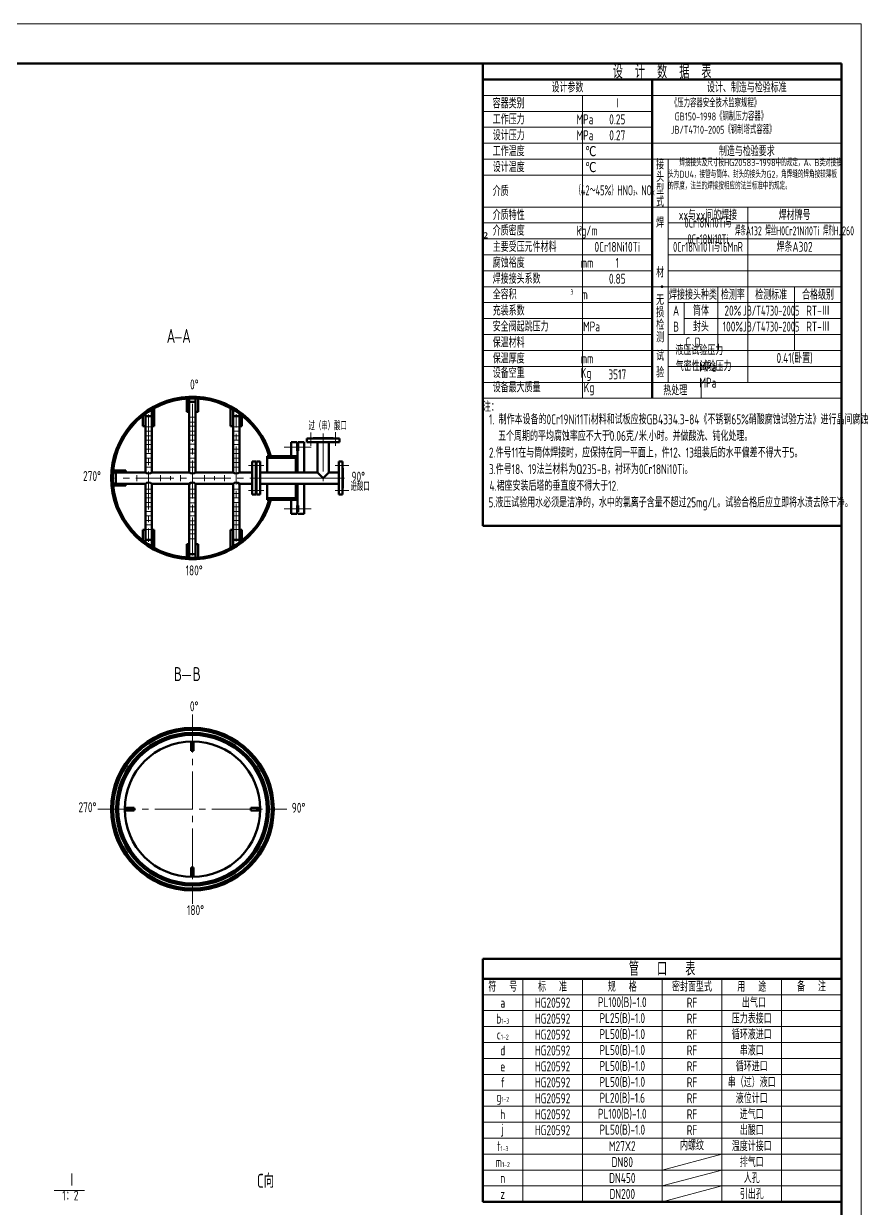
# Model space of a CAD drawing. Header units: millimetres. Extents: x -4783 to 11684, y 6425 to 68023.
# Drawn here: x -4363 to -3942, y 7418 to 8013 of the extents above; entities that cross this region are included whole.
import ezdxf

# ---------------------------------------------------------------- set-up
doc = ezdxf.new("R2010")
doc.units = ezdxf.units.MM
doc.linetypes.add('CENTER2', pattern=[28.575, 19.05, -3.175, 3.175, -3.175])
for name, color, linetype, lineweight in [('中心线', 1, 'CENTER2', 15), ('尺寸线', 3, 'Continuous', 15), ('细实线', 2, 'Continuous', 15), ('轮廓', 6, 'Continuous', 50), ('轮廓线', 7, 'Continuous', 50)]:
    doc.layers.add(name, color=color, linetype=linetype, lineweight=lineweight)
doc.styles.add('宋体', font='txt.shx', dxfattribs={"bigfont": 'gbcbig.shx'})
doc.styles.add('工程字', font='gbenor.shx', dxfattribs={"width": 0.8, "bigfont": 'gbcbig.shx'})
doc.styles.add('表格', font='gbenor.shx', dxfattribs={"width": 0.8, "bigfont": 'gbcbig.shx'})
doc.styles.add('表格2', font='gbenor.shx', dxfattribs={"width": 0.6, "bigfont": 'gbcbig.shx'})

msp = doc.modelspace()

# ---------------------------------------------------------------- linework, layer by layer
at = {"layer": '中心线'}
for p, q in [((-4277.7902, 7745.887), (-4277.7902, 7823.9877)), ((-4299.7902, 7816.659), (-4299.7902, 7752.8423)), ((-4275.7902, 7812.7899), (-4279.7902, 7812.7899)), ((-4276.7902, 7815.2899), (-4278.7902, 7815.2899)), ((-4255.7902, 7753.0203), (-4255.7902, 7816.8054)), ((-4297.7902, 7808.2899), (-4301.7902, 7808.2899)), ((-4298.7902, 7810.5399), (-4300.7902, 7810.5399)), ((-4298.7902, 7806.0399), (-4300.7902, 7806.0399)), ((-4275.7902, 7808.2899), (-4279.7902, 7808.2899)), ((-4276.7902, 7810.7899), (-4278.7902, 7810.7899)), ((-4276.7902, 7806.2899), (-4278.7902, 7806.2899)), ((-4257.7902, 7808.2899), (-4253.7902, 7808.2899)), ((-4256.7902, 7810.5399), (-4254.7902, 7810.5399)), ((-4256.7902, 7806.0399), (-4254.7902, 7806.0399)), ((-4218.4471, 7807.7077), (-4218.4311, 7800.9409)), ((-4212.1902, 7807.1349), (-4212.1902, 7783.2414)), ((-4205.9471, 7807.7372), (-4205.9311, 7800.9704)), ((-4297.7902, 7803.7899), (-4301.7902, 7803.7899)), ((-4298.7902, 7801.5399), (-4300.7902, 7801.5399)), ((-4275.7902, 7803.7899), (-4279.7902, 7803.7899)), ((-4276.7902, 7801.7899), (-4278.7902, 7801.7899)), ((-4257.7902, 7803.7899), (-4253.7902, 7803.7899)), ((-4256.7902, 7801.5399), (-4254.7902, 7801.5399)), ((-4221.6984, 7800.2899), (-4231.7259, 7800.2899)), ((-4228.282, 7800.2899), (-4218.2544, 7800.2899)), ((-4297.7902, 7799.2899), (-4301.7902, 7799.2899)), ((-4297.7902, 7794.7899), (-4301.7902, 7794.7899)), ((-4298.7902, 7797.0399), (-4300.7902, 7797.0399)), ((-4275.7902, 7799.2899), (-4279.7902, 7799.2899)), ((-4275.7902, 7794.7899), (-4279.7902, 7794.7899)), ((-4276.7902, 7797.2899), (-4278.7902, 7797.2899)), ((-4257.7902, 7799.2899), (-4253.7902, 7799.2899)), ((-4257.7902, 7794.7899), (-4253.7902, 7794.7899)), ((-4256.7902, 7797.0399), (-4254.7902, 7797.0399)), ((-4297.7902, 7790.2899), (-4301.7902, 7790.2899)), ((-4298.7902, 7792.5399), (-4300.7902, 7792.5399)), ((-4275.7902, 7790.2899), (-4279.7902, 7790.2899)), ((-4276.7902, 7792.7899), (-4278.7902, 7792.7899)), ((-4257.7902, 7790.2899), (-4253.7902, 7790.2899)), ((-4256.7902, 7792.5399), (-4254.7902, 7792.5399)), ((-4242.8576, 7791.0399), (-4249.6244, 7791.0399)), ((-4248.7228, 7791.0399), (-4241.956, 7791.0399)), ((-4199.3616, 7791.0399), (-4206.1284, 7791.0399)), ((-4201.4311, 7784.7899), (-4316.9959, 7784.7899)), ((-4305.7902, 7786.2899), (-4305.7902, 7783.2899)), ((-4293.7902, 7786.2899), (-4293.7902, 7783.2899)), ((-4288.7902, 7785.7899), (-4288.7902, 7783.7899)), ((-4283.7902, 7786.2899), (-4283.7902, 7783.2899)), ((-4271.7902, 7786.2899), (-4271.7902, 7783.2899)), ((-4266.7902, 7785.7899), (-4266.7902, 7783.7899)), ((-4261.7902, 7786.2899), (-4261.7902, 7783.2899)), ((-4221.6984, 7784.7899), (-4231.7259, 7784.7899)), ((-4222.3887, 7784.7899), (-4230.064, 7784.7899)), ((-4228.282, 7784.7899), (-4218.2544, 7784.7899)), ((-4227.5917, 7784.7899), (-4219.9164, 7784.7899)), ((-4297.7902, 7779.2899), (-4301.7902, 7779.2899)), ((-4298.7902, 7777.0399), (-4300.7902, 7777.0399)), ((-4275.7902, 7779.2899), (-4279.7902, 7779.2899)), ((-4276.7902, 7776.7899), (-4278.7902, 7776.7899)), ((-4257.7902, 7779.2899), (-4253.7902, 7779.2899)), ((-4256.7902, 7777.0399), (-4254.7902, 7777.0399)), ((-4242.8576, 7778.5399), (-4249.6244, 7778.5399)), ((-4248.7228, 7778.5399), (-4241.956, 7778.5399)), ((-4199.3616, 7778.5399), (-4206.1284, 7778.5399)), ((-4297.7902, 7774.7899), (-4301.7902, 7774.7899)), ((-4297.7902, 7770.2899), (-4301.7902, 7770.2899)), ((-4298.7902, 7772.5399), (-4300.7902, 7772.5399)), ((-4275.7902, 7774.7899), (-4279.7902, 7774.7899)), ((-4275.7902, 7770.2899), (-4279.7902, 7770.2899)), ((-4276.7902, 7772.2899), (-4278.7902, 7772.2899)), ((-4257.7902, 7774.7899), (-4253.7902, 7774.7899)), ((-4257.7902, 7770.2899), (-4253.7902, 7770.2899)), ((-4256.7902, 7772.5399), (-4254.7902, 7772.5399)), ((-4297.7902, 7765.7899), (-4301.7902, 7765.7899)), ((-4298.7902, 7768.0399), (-4300.7902, 7768.0399)), ((-4275.7902, 7765.7899), (-4279.7902, 7765.7899)), ((-4276.7902, 7767.7899), (-4278.7902, 7767.7899)), ((-4257.7902, 7765.7899), (-4253.7902, 7765.7899)), ((-4256.7902, 7768.0399), (-4254.7902, 7768.0399)), ((-4221.6984, 7769.2899), (-4231.7259, 7769.2899)), ((-4228.282, 7769.2899), (-4218.2544, 7769.2899)), ((-4297.7902, 7761.2899), (-4301.7902, 7761.2899)), ((-4298.7902, 7763.5399), (-4300.7902, 7763.5399)), ((-4298.7902, 7759.0399), (-4300.7902, 7759.0399)), ((-4275.7902, 7761.2899), (-4279.7902, 7761.2899)), ((-4276.7902, 7763.2899), (-4278.7902, 7763.2899)), ((-4276.7902, 7758.7899), (-4278.7902, 7758.7899)), ((-4257.7902, 7761.2899), (-4253.7902, 7761.2899)), ((-4256.7902, 7763.5399), (-4254.7902, 7763.5399)), ((-4256.7902, 7759.0399), (-4254.7902, 7759.0399)), ((-4275.7902, 7756.7899), (-4279.7902, 7756.7899)), ((-4276.7902, 7754.2899), (-4278.7902, 7754.2899)), ((-4277.7902, 7666.0707), (-4277.7902, 7571.162)), ((-4325.2445, 7618.6163), (-4230.3358, 7618.6163))]:
    msp.add_line(p, q, dxfattribs=at)
at = {"layer": '尺寸线'}
for p, q in [((-4286.7129, 7855.187), (-4283.2962, 7855.187)), ((-4282.8896, 7685.6568), (-4278.5637, 7685.6568)), ((-4347.1713, 7427.3256), (-4332.0586, 7427.3256))]:
    msp.add_line(p, q, dxfattribs=at)
at = {"layer": '细实线'}
for p, q in [((-3942.0224, 8012.8055), (-4783.0224, 8012.8055)), ((-3942.0224, 6823.8055), (-3942.0224, 8012.8055)), ((-3942.0224, 8012.8055), (-3942.0224, 7418.8055)), ((-3952.0224, 7984.8055), (-4132.0224, 7984.8055)), ((-3952.0224, 7984.8055), (-4132.0224, 7984.8055)), ((-4112.0224, 7533.5112), (-4112.0224, 7421.5112)), ((-4082.0224, 7533.5112), (-4082.0224, 7421.5112)), ((-4042.0224, 7533.5112), (-4042.0224, 7421.5112)), ((-4012.0224, 7533.5112), (-4012.0224, 7421.5112)), ((-3982.0224, 7533.5112), (-3982.0224, 7421.5112)), ((-4132.0224, 7525.5112), (-3952.0224, 7525.5112)), ((-4132.0224, 7517.5112), (-3952.0224, 7517.5112)), ((-4132.0224, 7509.5112), (-3952.0224, 7509.5112)), ((-4132.0224, 7501.5112), (-3952.0224, 7501.5112)), ((-4132.0224, 7493.5112), (-3952.0224, 7493.5112)), ((-4132.0224, 7485.5112), (-3952.0224, 7485.5112)), ((-4132.0224, 7477.5112), (-3952.0224, 7477.5112)), ((-4132.0224, 7469.5112), (-3952.0224, 7469.5112)), ((-4132.0224, 7461.5112), (-3952.0224, 7461.5112)), ((-4132.0224, 7453.5112), (-3952.0224, 7453.5112)), ((-4132.0224, 7445.5112), (-3952.0224, 7445.5112)), ((-4042.0224, 7437.5112), (-4012.0224, 7445.5112)), ((-4132.0224, 7437.5112), (-3952.0224, 7437.5112)), ((-4042.0224, 7429.5112), (-4012.0224, 7437.5112)), ((-4132.0224, 7429.5112), (-3952.0224, 7429.5112)), ((-4042.0224, 7421.5112), (-4012.0224, 7429.5112))]:
    msp.add_line(p, q, dxfattribs=at)
at = {"layer": '细实线', "linetype": 'Continuous'}
for p, q in [((-3952.0224, 7976.8055), (-4132.0224, 7976.8055)), ((-3952.0224, 7976.8055), (-4132.0224, 7976.8055)), ((-3952.0224, 7976.8055), (-4132.0224, 7976.8055)), ((-3952.0224, 7976.8055), (-4132.0224, 7976.8055)), ((-4082.0224, 7976.8055), (-4082.0224, 7824.8055)), ((-4047.0224, 7968.8055), (-4132.0224, 7968.8055)), ((-4047.0224, 7968.8055), (-4132.0224, 7968.8055)), ((-4047.0224, 7968.8055), (-4132.0224, 7968.8055)), ((-4047.0224, 7968.8055), (-4132.0224, 7968.8055)), ((-4047.0224, 7968.8055), (-4132.0224, 7968.8055)), ((-4047.0224, 7960.8055), (-4132.0224, 7960.8055)), ((-4047.0224, 7960.8055), (-4132.0224, 7960.8055)), ((-4047.0224, 7960.8055), (-4132.0224, 7960.8055)), ((-4047.0224, 7960.8055), (-4132.0224, 7960.8055)), ((-4047.0224, 7960.8055), (-4132.0224, 7960.8055)), ((-4047.0224, 7960.8055), (-4132.0224, 7960.8055)), ((-3952.0224, 7952.8055), (-4132.0224, 7952.8055)), ((-3952.0224, 7952.8055), (-4132.0224, 7952.8055)), ((-3952.0224, 7952.8055), (-4132.0224, 7952.8055)), ((-3952.0224, 7952.8055), (-4132.0224, 7952.8055)), ((-3952.0224, 7952.8055), (-4132.0224, 7952.8055)), ((-3952.0224, 7952.8055), (-4132.0224, 7952.8055)), ((-3952.0224, 7952.8055), (-4132.0224, 7952.8055)), ((-3952.0224, 7944.8055), (-4132.0224, 7944.8055)), ((-3952.0224, 7944.8055), (-4132.0224, 7944.8055)), ((-3952.0224, 7944.8055), (-4132.0224, 7944.8055)), ((-3952.0224, 7944.8055), (-4132.0224, 7944.8055)), ((-3952.0224, 7944.8055), (-4132.0224, 7944.8055)), ((-3952.0224, 7944.8055), (-4132.0224, 7944.8055)), ((-3952.0224, 7944.8055), (-4132.0224, 7944.8055)), ((-3952.0224, 7944.8055), (-4132.0224, 7944.8055)), ((-4039.0224, 7944.8055), (-4039.0224, 7832.8055)), ((-4047.0224, 7936.8055), (-4132.0224, 7936.8055)), ((-4047.0224, 7936.8055), (-4132.0224, 7936.8055)), ((-4047.0224, 7936.8055), (-4132.0224, 7936.8055)), ((-4047.0224, 7936.8055), (-4132.0224, 7936.8055)), ((-4047.0224, 7936.8055), (-4132.0224, 7936.8055)), ((-4047.0224, 7936.8055), (-4132.0224, 7936.8055)), ((-4047.0224, 7936.8055), (-4132.0224, 7936.8055)), ((-4047.0224, 7936.8055), (-4132.0224, 7936.8055)), ((-4047.0224, 7936.8055), (-4132.0224, 7936.8055)), ((-3952.0224, 7920.8055), (-4132.0224, 7920.8055)), ((-3952.0224, 7920.8055), (-4132.0224, 7920.8055)), ((-3952.0224, 7920.8055), (-4132.0224, 7920.8055)), ((-3952.0224, 7920.8055), (-4132.0224, 7920.8055)), ((-3952.0224, 7920.8055), (-4132.0224, 7920.8055)), ((-3952.0224, 7920.8055), (-4132.0224, 7920.8055)), ((-3952.0224, 7920.8055), (-4132.0224, 7920.8055)), ((-3952.0224, 7920.8055), (-4132.0224, 7920.8055)), ((-3952.0224, 7920.8055), (-4132.0224, 7920.8055)), ((-3999.0224, 7920.8055), (-3999.0224, 7832.8055)), ((-4047.0224, 7912.8055), (-4132.0224, 7912.8055)), ((-4047.0224, 7912.8055), (-4132.0224, 7912.8055)), ((-4047.0224, 7912.8055), (-4132.0224, 7912.8055)), ((-4047.0224, 7912.8055), (-4132.0224, 7912.8055)), ((-4047.0224, 7912.8055), (-4132.0224, 7912.8055)), ((-4047.0224, 7912.8055), (-4132.0224, 7912.8055)), ((-4047.0224, 7912.8055), (-4132.0224, 7912.8055)), ((-4047.0224, 7912.8055), (-4132.0224, 7912.8055)), ((-4047.0224, 7912.8055), (-4132.0224, 7912.8055)), ((-3952.0224, 7912.8055), (-4039.0224, 7912.8055)), ((-3952.0224, 7912.8055), (-4039.0224, 7912.8055)), ((-3952.0224, 7912.8055), (-4039.0224, 7912.8055)), ((-3952.0224, 7912.8055), (-4039.0224, 7912.8055)), ((-3952.0224, 7912.8055), (-4039.0224, 7912.8055)), ((-3952.0224, 7912.8055), (-4039.0224, 7912.8055)), ((-3952.0224, 7912.8055), (-4039.0224, 7912.8055)), ((-3952.0224, 7912.8055), (-4039.0224, 7912.8055)), ((-3952.0224, 7912.8055), (-4039.0224, 7912.8055)), ((-4047.0224, 7904.8055), (-4132.0224, 7904.8055)), ((-4047.0224, 7904.8055), (-4132.0224, 7904.8055)), ((-4047.0224, 7904.8055), (-4132.0224, 7904.8055)), ((-4047.0224, 7904.8055), (-4132.0224, 7904.8055)), ((-4047.0224, 7904.8055), (-4132.0224, 7904.8055)), ((-4047.0224, 7904.8055), (-4132.0224, 7904.8055)), ((-4047.0224, 7904.8055), (-4132.0224, 7904.8055)), ((-4047.0224, 7904.8055), (-4132.0224, 7904.8055)), ((-4047.0224, 7904.8055), (-4132.0224, 7904.8055)), ((-3952.0224, 7904.8055), (-4039.0224, 7904.8055)), ((-3952.0224, 7904.8055), (-4039.0224, 7904.8055)), ((-3952.0224, 7904.8055), (-4039.0224, 7904.8055)), ((-3952.0224, 7904.8055), (-4039.0224, 7904.8055)), ((-3952.0224, 7904.8055), (-4039.0224, 7904.8055)), ((-3952.0224, 7904.8055), (-4039.0224, 7904.8055)), ((-3952.0224, 7904.8055), (-4039.0224, 7904.8055)), ((-3952.0224, 7904.8055), (-4039.0224, 7904.8055)), ((-3952.0224, 7904.8055), (-4039.0224, 7904.8055)), ((-4047.0224, 7896.8055), (-4132.0224, 7896.8055)), ((-4047.0224, 7896.8055), (-4132.0224, 7896.8055)), ((-4047.0224, 7896.8055), (-4132.0224, 7896.8055)), ((-4047.0224, 7896.8055), (-4132.0224, 7896.8055)), ((-4047.0224, 7896.8055), (-4132.0224, 7896.8055)), ((-4047.0224, 7896.8055), (-4132.0224, 7896.8055)), ((-4047.0224, 7896.8055), (-4132.0224, 7896.8055)), ((-4047.0224, 7896.8055), (-4132.0224, 7896.8055)), ((-4047.0224, 7896.8055), (-4132.0224, 7896.8055)), ((-3952.0224, 7896.8055), (-4039.0224, 7896.8055)), ((-3952.0224, 7896.8055), (-4039.0224, 7896.8055)), ((-3952.0224, 7896.8055), (-4039.0224, 7896.8055)), ((-3952.0224, 7896.8055), (-4039.0224, 7896.8055)), ((-3952.0224, 7896.8055), (-4039.0224, 7896.8055)), ((-3952.0224, 7896.8055), (-4039.0224, 7896.8055)), ((-3952.0224, 7896.8055), (-4039.0224, 7896.8055)), ((-3952.0224, 7896.8055), (-4039.0224, 7896.8055)), ((-3952.0224, 7896.8055), (-4039.0224, 7896.8055)), ((-4047.0224, 7888.8055), (-4132.0224, 7888.8055)), ((-4047.0224, 7888.8055), (-4132.0224, 7888.8055)), ((-4047.0224, 7888.8055), (-4132.0224, 7888.8055)), ((-4047.0224, 7888.8055), (-4132.0224, 7888.8055)), ((-4047.0224, 7888.8055), (-4132.0224, 7888.8055)), ((-4047.0224, 7888.8055), (-4132.0224, 7888.8055)), ((-4047.0224, 7888.8055), (-4132.0224, 7888.8055)), ((-4047.0224, 7888.8055), (-4132.0224, 7888.8055)), ((-4047.0224, 7888.8055), (-4132.0224, 7888.8055)), ((-3952.0224, 7888.8055), (-4039.0224, 7888.8055)), ((-3952.0224, 7888.8055), (-4039.0224, 7888.8055)), ((-3952.0224, 7888.8055), (-4039.0224, 7888.8055)), ((-3952.0224, 7888.8055), (-4039.0224, 7888.8055)), ((-3952.0224, 7888.8055), (-4039.0224, 7888.8055)), ((-3952.0224, 7888.8055), (-4039.0224, 7888.8055)), ((-3952.0224, 7888.8055), (-4039.0224, 7888.8055)), ((-3952.0224, 7888.8055), (-4039.0224, 7888.8055)), ((-3952.0224, 7888.8055), (-4039.0224, 7888.8055)), ((-3952.0224, 7880.8055), (-4132.0224, 7880.8055)), ((-3952.0224, 7880.8055), (-4132.0224, 7880.8055)), ((-3952.0224, 7880.8055), (-4132.0224, 7880.8055)), ((-3952.0224, 7880.8055), (-4132.0224, 7880.8055)), ((-3952.0224, 7880.8055), (-4132.0224, 7880.8055)), ((-3952.0224, 7880.8055), (-4132.0224, 7880.8055)), ((-3952.0224, 7880.8055), (-4132.0224, 7880.8055)), ((-3952.0224, 7880.8055), (-4132.0224, 7880.8055)), ((-3952.0224, 7880.8055), (-4132.0224, 7880.8055)), ((-4014.0224, 7880.8055), (-4014.0224, 7848.8055)), ((-3975.5224, 7848.8055), (-3975.5224, 7880.8055)), ((-4047.0224, 7872.8055), (-4132.0224, 7872.8055)), ((-4047.0224, 7872.8055), (-4132.0224, 7872.8055)), ((-4047.0224, 7872.8055), (-4132.0224, 7872.8055)), ((-4047.0224, 7872.8055), (-4132.0224, 7872.8055)), ((-4047.0224, 7872.8055), (-4132.0224, 7872.8055)), ((-4047.0224, 7872.8055), (-4132.0224, 7872.8055)), ((-4047.0224, 7872.8055), (-4132.0224, 7872.8055)), ((-4047.0224, 7872.8055), (-4132.0224, 7872.8055)), ((-4047.0224, 7872.8055), (-4132.0224, 7872.8055)), ((-3952.0224, 7872.8055), (-4039.0224, 7872.8055)), ((-3952.0224, 7872.8055), (-4039.0224, 7872.8055)), ((-3952.0224, 7872.8055), (-4039.0224, 7872.8055)), ((-3952.0224, 7872.8055), (-4039.0224, 7872.8055)), ((-3952.0224, 7872.8055), (-4039.0224, 7872.8055)), ((-3952.0224, 7872.8055), (-4039.0224, 7872.8055)), ((-3952.0224, 7872.8055), (-4039.0224, 7872.8055)), ((-3952.0224, 7872.8055), (-4039.0224, 7872.8055)), ((-3952.0224, 7872.8055), (-4039.0224, 7872.8055)), ((-4031.0224, 7872.8055), (-4031.0224, 7856.8055)), ((-4047.0224, 7864.8055), (-4132.0224, 7864.8055)), ((-4047.0224, 7864.8055), (-4132.0224, 7864.8055)), ((-4047.0224, 7864.8055), (-4132.0224, 7864.8055)), ((-4047.0224, 7864.8055), (-4132.0224, 7864.8055)), ((-4047.0224, 7864.8055), (-4132.0224, 7864.8055)), ((-4047.0224, 7864.8055), (-4132.0224, 7864.8055)), ((-4047.0224, 7864.8055), (-4132.0224, 7864.8055)), ((-4031.0224, 7864.8055), (-3952.0224, 7864.8055)), ((-4047.0224, 7856.8055), (-4132.0224, 7856.8055)), ((-4047.0224, 7856.8055), (-4132.0224, 7856.8055)), ((-4047.0224, 7856.8055), (-4132.0224, 7856.8055)), ((-4047.0224, 7856.8055), (-4132.0224, 7856.8055)), ((-4047.0224, 7856.8055), (-4132.0224, 7856.8055)), ((-4047.0224, 7856.8055), (-4132.0224, 7856.8055)), ((-3952.0224, 7856.8055), (-4039.0224, 7856.8055)), ((-3952.0224, 7856.8055), (-4039.0224, 7856.8055)), ((-3952.0224, 7856.8055), (-4039.0224, 7856.8055)), ((-3952.0224, 7856.8055), (-4039.0224, 7856.8055)), ((-3952.0224, 7856.8055), (-4039.0224, 7856.8055)), ((-3952.0224, 7856.8055), (-4039.0224, 7856.8055)), ((-3952.0224, 7848.8055), (-4132.0224, 7848.8055)), ((-3952.0224, 7848.8055), (-4132.0224, 7848.8055)), ((-3952.0224, 7848.8055), (-4132.0224, 7848.8055)), ((-3952.0224, 7848.8055), (-4132.0224, 7848.8055)), ((-3952.0224, 7848.8055), (-4132.0224, 7848.8055)), ((-4047.0224, 7840.8055), (-4132.0224, 7840.8055)), ((-4047.0224, 7840.8055), (-4132.0224, 7840.8055)), ((-4047.0224, 7840.8055), (-4132.0224, 7840.8055)), ((-4047.0224, 7840.8055), (-4132.0224, 7840.8055)), ((-3952.0224, 7840.8055), (-4039.0224, 7840.8055)), ((-3952.0224, 7840.8055), (-4039.0224, 7840.8055)), ((-3952.0224, 7840.8055), (-4039.0224, 7840.8055)), ((-3952.0224, 7840.8055), (-4039.0224, 7840.8055)), ((-3952.0224, 7832.8055), (-4132.0224, 7832.8055)), ((-3952.0224, 7832.8055), (-4132.0224, 7832.8055)), ((-3952.0224, 7832.8055), (-4132.0224, 7832.8055)), ((-4022.4027, 7832.8055), (-4022.4027, 7824.8055)), ((-3952.0224, 7824.8055), (-4132.0224, 7824.8055)), ((-3952.0224, 7824.8055), (-4132.0224, 7824.8055))]:
    msp.add_line(p, q, dxfattribs=at)
at = {"layer": '轮廓'}
msp.add_line((-3952.0224, 7992.8055), (-4132.0224, 7992.8055), dxfattribs=at)
msp.add_line((-3952.0224, 7992.8055), (-4132.0224, 7992.8055), dxfattribs=at)
at = {"layer": '轮廓线'}
for p, q in [((-3952.0224, 7992.8055), (-4773.0224, 7992.8055)), ((-3952.0224, 7992.8055), (-4132.0224, 7992.8055)), ((-3952.0224, 6833.8055), (-3952.0224, 7992.8055)), ((-4280.6402, 7818.0399), (-4280.6402, 7824.6882)), ((-4279.3902, 7824.7579), (-4279.3902, 7787.6399)), ((-4276.1902, 7787.6399), (-4276.1902, 7824.7579)), ((-4274.9402, 7818.0399), (-4274.9402, 7824.6882)), ((-4298.1902, 7787.6399), (-4298.1902, 7819.1968)), ((-4296.9402, 7810.7899), (-4296.9402, 7819.9079)), ((-4280.6402, 7818.0399), (-4279.3902, 7818.0399)), ((-4279.3902, 7823.0399), (-4276.1902, 7823.0399)), ((-4274.9402, 7818.0399), (-4276.1902, 7818.0399)), ((-4258.6402, 7810.7899), (-4258.6402, 7819.9079)), ((-4257.3902, 7819.1968), (-4257.3902, 7787.6399)), ((-4302.6402, 7810.7899), (-4302.6402, 7816.1344)), ((-4301.3902, 7817.086), (-4301.3902, 7787.6399)), ((-4301.3902, 7815.7899), (-4298.1902, 7815.7899)), ((-4254.1902, 7815.7899), (-4257.3902, 7815.7899)), ((-4254.1902, 7787.6399), (-4254.1902, 7817.086)), ((-4252.9402, 7810.7899), (-4252.9402, 7816.1344)), ((-4302.6402, 7810.7899), (-4301.3902, 7810.7899)), ((-4296.9402, 7810.7899), (-4298.1902, 7810.7899)), ((-4258.6402, 7810.7899), (-4257.3902, 7810.7899)), ((-4252.9402, 7810.7899), (-4254.1902, 7810.7899)), ((-4228.1902, 7795.7399), (-4228.1902, 7802.7899)), ((-4228.1902, 7802.7899), (-4225.1902, 7802.7899)), ((-4225.1902, 7802.7899), (-4225.1902, 7798.4899)), ((-4225.1902, 7801.7899), (-4225.1902, 7798.4899)), ((-4224.7902, 7802.7899), (-4224.7902, 7798.4899)), ((-4221.7902, 7802.7899), (-4224.7902, 7802.7899)), ((-4224.7902, 7801.7899), (-4224.7902, 7798.4899)), ((-4221.7902, 7787.6399), (-4221.7902, 7802.7899)), ((-4212.1897, 7804.5899), (-4220.4397, 7804.5704)), ((-4220.4397, 7804.5704), (-4220.4354, 7802.7704)), ((-4220.4354, 7802.7704), (-4212.1855, 7802.7899)), ((-4212.1902, 7804.7899), (-4217.1902, 7804.7781)), ((-4217.1902, 7804.7781), (-4217.1897, 7804.5781)), ((-4215.0355, 7802.7899), (-4215.0355, 7787.6399)), ((-4212.1902, 7804.7899), (-4207.1902, 7804.8017)), ((-4212.1897, 7804.5899), (-4203.9397, 7804.6094)), ((-4203.9355, 7802.8094), (-4212.1855, 7802.7899)), ((-4209.3355, 7787.6399), (-4209.3355, 7802.7899)), ((-4207.1902, 7804.8017), (-4207.1897, 7804.6017)), ((-4203.9397, 7804.6094), (-4203.9355, 7802.8094)), ((-4224.9902, 7795.7399), (-4240.3182, 7795.7399)), ((-4239.3182, 7795.7399), (-4240.3182, 7795.7399)), ((-4240.3182, 7795.7399), (-4240.3182, 7787.6399)), ((-4225.8775, 7794.9399), (-4240.3182, 7794.9399)), ((-4225.8775, 7795.7399), (-4225.8775, 7787.6399)), ((-4224.9902, 7798.4899), (-4225.1902, 7798.4899)), ((-4224.9902, 7798.4899), (-4224.9902, 7787.6399)), ((-4224.9902, 7798.4899), (-4224.9902, 7787.6399)), ((-4224.9902, 7798.4899), (-4224.7902, 7798.4899)), ((-4224.9902, 7798.0899), (-4224.9902, 7787.6399)), ((-4224.9902, 7798.0899), (-4224.9902, 7787.6399)), ((-4311.2902, 7788.5899), (-4317.6093, 7788.5899)), ((-4311.2902, 7788.5899), (-4311.2902, 7787.6399)), ((-4245.9902, 7793.0399), (-4247.7902, 7793.0399)), ((-4247.7902, 7793.0399), (-4247.7902, 7784.7899)), ((-4245.9902, 7784.7899), (-4245.9902, 7793.0399)), ((-4245.7902, 7789.7899), (-4245.9902, 7789.7899)), ((-4245.7902, 7789.7899), (-4245.5902, 7789.7899)), ((-4245.7902, 7784.7899), (-4245.7902, 7789.7899)), ((-4245.7902, 7784.7899), (-4245.7902, 7789.7899)), ((-4245.5902, 7784.7899), (-4245.5902, 7793.0399)), ((-4245.5902, 7793.0399), (-4243.7902, 7793.0399)), ((-4243.7902, 7793.0399), (-4243.7902, 7784.7899)), ((-4202.4942, 7793.0399), (-4204.2942, 7793.0399)), ((-4204.2942, 7793.0399), (-4204.2942, 7784.7899)), ((-4202.4942, 7784.7899), (-4202.4942, 7793.0399)), ((-4202.2942, 7789.7899), (-4202.4942, 7789.7899)), ((-4202.2942, 7784.7899), (-4202.2942, 7789.7899)), ((-4301.3902, 7787.6399), (-4317.6885, 7787.6399)), ((-4316.2902, 7787.6399), (-4316.2902, 7781.9399)), ((-4279.3902, 7787.6399), (-4298.1902, 7787.6399)), ((-4257.3902, 7787.6399), (-4276.1902, 7787.6399)), ((-4247.7902, 7787.6399), (-4254.1902, 7787.6399)), ((-4247.7902, 7776.5399), (-4247.7902, 7784.7899)), ((-4245.9902, 7784.7899), (-4245.9902, 7776.5399)), ((-4245.7902, 7784.7899), (-4245.7902, 7779.7899)), ((-4245.7902, 7784.7899), (-4245.7902, 7779.7899)), ((-4245.5902, 7784.7899), (-4245.5902, 7776.5399)), ((-4215.0355, 7787.6399), (-4243.7902, 7787.6399)), ((-4243.7902, 7776.5399), (-4243.7902, 7784.7899)), ((-4215.0355, 7787.6399), (-4212.1855, 7784.7899)), ((-4212.1855, 7784.7899), (-4209.3355, 7787.6399)), ((-4204.2942, 7787.6399), (-4209.3355, 7787.6399)), ((-4204.2942, 7776.5399), (-4204.2942, 7784.7899)), ((-4202.4942, 7784.7899), (-4202.4942, 7776.5399)), ((-4202.2942, 7784.7899), (-4202.2942, 7779.7899)), ((-4317.6885, 7781.9399), (-4301.3902, 7781.9399)), ((-4311.2902, 7780.9899), (-4317.6093, 7780.9899)), ((-4311.2902, 7780.9899), (-4311.2902, 7781.9399)), ((-4301.3902, 7781.9399), (-4301.3902, 7752.4937)), ((-4298.1902, 7781.9399), (-4279.3902, 7781.9399)), ((-4298.1902, 7750.3829), (-4298.1902, 7781.9399)), ((-4279.3902, 7781.9399), (-4279.3902, 7744.8219)), ((-4276.1902, 7781.9399), (-4257.3902, 7781.9399)), ((-4276.1902, 7744.8219), (-4276.1902, 7781.9399)), ((-4257.3902, 7781.9399), (-4257.3902, 7750.3829)), ((-4254.1902, 7781.9399), (-4247.7902, 7781.9399)), ((-4254.1902, 7752.4937), (-4254.1902, 7781.9399)), ((-4245.9902, 7776.5399), (-4247.7902, 7776.5399)), ((-4245.7902, 7779.7899), (-4245.9902, 7779.7899)), ((-4245.7902, 7779.7899), (-4245.5902, 7779.7899)), ((-4245.5902, 7776.5399), (-4243.7902, 7776.5399)), ((-4243.7902, 7781.9399), (-4204.2942, 7781.9399)), ((-4240.3182, 7781.9399), (-4240.3182, 7773.8399)), ((-4225.8775, 7781.9399), (-4225.8775, 7773.8399)), ((-4224.9902, 7781.9399), (-4224.9902, 7771.4899)), ((-4224.9902, 7781.9399), (-4224.9902, 7771.4899)), ((-4224.9902, 7781.9399), (-4224.9902, 7771.0899)), ((-4224.9902, 7781.9399), (-4224.9902, 7771.0899)), ((-4221.7902, 7766.7899), (-4221.7902, 7781.9399)), ((-4202.4942, 7776.5399), (-4204.2942, 7776.5399)), ((-4202.2942, 7779.7899), (-4202.4942, 7779.7899)), ((-4225.8775, 7774.6399), (-4240.3182, 7774.6399)), ((-4240.3182, 7773.8399), (-4238.487, 7773.8399)), ((-4224.9902, 7773.8399), (-4238.487, 7773.8399)), ((-4228.1902, 7766.7899), (-4228.1902, 7773.8399)), ((-4225.1902, 7771.0899), (-4225.1902, 7767.7899)), ((-4225.1902, 7771.0899), (-4225.1902, 7766.7899)), ((-4224.9902, 7771.0899), (-4225.1902, 7771.0899)), ((-4224.9902, 7771.0899), (-4224.7902, 7771.0899)), ((-4224.7902, 7771.0899), (-4224.7902, 7767.7899)), ((-4225.1902, 7766.7899), (-4228.1902, 7766.7899)), ((-4224.7902, 7766.7899), (-4221.7902, 7766.7899)), ((-4302.6402, 7758.7899), (-4302.6402, 7753.4454)), ((-4302.6402, 7758.7899), (-4301.3902, 7758.7899)), ((-4296.9402, 7758.7899), (-4298.1902, 7758.7899)), ((-4296.9402, 7758.7899), (-4296.9402, 7749.6718)), ((-4258.6402, 7758.7899), (-4258.6402, 7749.6718)), ((-4258.6402, 7758.7899), (-4257.3902, 7758.7899)), ((-4252.9402, 7758.7899), (-4254.1902, 7758.7899)), ((-4252.9402, 7758.7899), (-4252.9402, 7753.4454)), ((-4301.3902, 7753.7899), (-4298.1902, 7753.7899)), ((-4254.1902, 7753.7899), (-4257.3902, 7753.7899)), ((-4280.6402, 7751.5399), (-4280.6402, 7744.8915)), ((-4280.6402, 7751.5399), (-4279.3902, 7751.5399)), ((-4279.3902, 7746.5399), (-4276.1902, 7746.5399)), ((-4274.9402, 7751.5399), (-4276.1902, 7751.5399)), ((-4274.9402, 7751.5399), (-4274.9402, 7744.8915)), ((-4278.3902, 7658.4118), (-4278.3902, 7658.6118)), ((-4277.1902, 7658.4118), (-4277.1902, 7658.6118)), ((-4278.3902, 7647.9163), (-4278.3902, 7652.611)), ((-4277.1902, 7647.9163), (-4277.1902, 7652.611)), ((-4277.7902, 7647.9163), (-4278.3902, 7647.9163)), ((-4277.7902, 7647.9163), (-4277.1902, 7647.9163)), ((-4317.5857, 7619.2163), (-4317.7857, 7619.2163)), ((-4317.5857, 7618.0163), (-4317.7857, 7618.0163)), ((-4307.0902, 7619.2163), (-4311.7849, 7619.2163)), ((-4307.0902, 7618.0163), (-4311.7849, 7618.0163)), ((-4307.0902, 7618.6163), (-4307.0902, 7619.2163)), ((-4307.0902, 7618.6163), (-4307.0902, 7618.0163)), ((-4248.4902, 7618.6163), (-4248.4902, 7619.2163)), ((-4248.4902, 7619.2163), (-4243.7955, 7619.2163)), ((-4248.4902, 7618.6163), (-4248.4902, 7618.0163)), ((-4248.4902, 7618.0163), (-4243.7955, 7618.0163)), ((-4237.9947, 7619.2163), (-4237.7947, 7619.2163)), ((-4237.9947, 7618.0163), (-4237.7947, 7618.0163)), ((-4277.7902, 7589.3163), (-4278.3902, 7589.3163)), ((-4278.3902, 7589.3163), (-4278.3902, 7584.6216)), ((-4277.7902, 7589.3163), (-4277.1902, 7589.3163)), ((-4277.1902, 7589.3163), (-4277.1902, 7584.6216)), ((-4278.3902, 7578.8209), (-4278.3902, 7578.6208)), ((-4277.1902, 7578.8209), (-4277.1902, 7578.6208)), ((-3952.0224, 7543.5112), (-4132.0224, 7543.5112)), ((-4132.0224, 7543.5112), (-4132.0224, 7421.5112)), ((-3952.0224, 7533.5112), (-4132.0224, 7533.5112)), ((-4132.0224, 7421.5112), (-3952.0224, 7421.5112))]:
    msp.add_line(p, q, dxfattribs=at)
at = {"layer": '轮廓线', "lineweight": 50}
for p, q in [((-4132.0224, 7992.8055), (-4132.0224, 7760.8363)), ((-3952.0224, 7782.8055), (-3952.0224, 7992.8055)), ((-3952.0224, 7807.8055), (-3952.0224, 7992.8055)), ((-4132.0224, 7760.8363), (-3952.0224, 7760.8363))]:
    msp.add_line(p, q, dxfattribs=at)
at = {"layer": '轮廓线', "linetype": 'Continuous'}
msp.add_line((-3952.0224, 7984.8055), (-4132.0224, 7984.8055), dxfattribs=at)
at = {"layer": '轮廓线', "linetype": 'Continuous', "lineweight": 50}
msp.add_line((-4047.0224, 7984.8055), (-4047.0224, 7824.8055), dxfattribs=at)
at = {"layer": '轮廓线'}
for radius in [40.8, 40, 39.8, 38.3, 37.3, 34]:
    msp.add_circle((-4277.7902, 7618.6163), radius, dxfattribs=at)
for centre, radius, start, end in [((-4277.7902, 7784.7899), 40.8, 15.5680301, 344.4319699), ((-4277.7902, 7784.7899), 40, 15.8875362, 344.1124638), ((-4299.7902, 7789.2922), 2.3, 225.9210606, 314.0789394), ((-4299.7902, 7780.2876), 2.3, 45.9210606, 134.0789394), ((-4277.7902, 7789.2922), 2.3, 225.9210606, 314.0789394), ((-4277.7902, 7780.2876), 2.3, 45.9210606, 134.0789394), ((-4255.7902, 7789.2922), 2.3, 225.9210606, 314.0789394), ((-4255.7902, 7780.2876), 2.3, 45.9210606, 134.0789394)]:
    msp.add_arc(centre, radius, start, end, dxfattribs=at)
msp.add_point((-4042.0224, 7880.8055), dxfattribs=at)

# ---------------------------------------------------------------- texts
at = {"layer": '尺寸线', "style": '工程字', "width": 0.8}
for s, height, p in [('A', 7, (-4290.7156, 7852.6276)), ('A', 7, (-4282.9353, 7852.6276)), ('0°', 5, (-4278.998, 7829.2673)), ('过（串）酸口', 4, (-4219.5099, 7808.8332)), ('270°', 5, (-4332.7197, 7783.2704)), ('90°', 5, (-4197.9513, 7782.9792)), ('进酸口', 4, (-4198.4182, 7778.4362)), ('180°', 5, (-4281.2225, 7735.9356)), ('B', 7, (-4287.104, 7682.9036)), ('B', 7, (-4277.6754, 7682.9036)), ('0°', 5, (-4279.0831, 7667.7438)), ('270°', 5, (-4335.0101, 7617.0969)), ('90°', 5, (-4227.9261, 7616.8056)), ('180°', 5, (-4280.5421, 7565.4593)), ('Ⅰ', 7, (-4340.9369, 7428.9938)), ('C向', 7, (-4245.3998, 7428.6043)), ('1：2', 5, (-4343.0955, 7422.2365))]:
    msp.add_text(s, height=height, dxfattribs=at).set_placement(p)
at = {"layer": '细实线'}
for s, insert, char_height, width, attachment_point, style in [('设  计  数  据  表', (-4042.0224, 7988.8055), 7, 180, 5, '工程字'), ('设计参数', (-4089.5224, 7980.8055), 5, 85, 5, '工程字'), ('设计、制造与检验标准', (-3999.5224, 7980.8055), 5, 95, 5, '工程字'), ('容器类别', (-4127.06, 7972.8055), 5, 50, 4, '工程字'), ('Ⅰ', (-4064.5224, 7972.8055), 5, 35, 5, '工程字'), ('工作压力            MPa', (-4127.06, 7964.8055), 5, 63.061333, 4, '工程字'), ('0.25', (-4064.5224, 7964.8055), 5, 35, 5, '工程字'), ('设计压力            MPa', (-4127.06, 7956.8055), 5, 72.670476, 4, '工程字'), ('0.27', (-4064.5224, 7956.8055), 5, 35, 5, '工程字'), ('工作温度              ℃', (-4127.06, 7948.8055), 5, 56.842105, 4, '工程字'), ('制造与检验要求', (-3999.5224, 7948.8055), 5, 95, 5, '工程字'), ('设计温度              ℃', (-4127.06, 7940.8055), 5, 70.755556, 4, '工程字'), ('介质', (-4127.06, 7928.8055), 5, 50, 4, '工程字'), ('（42～45%）HNO{\\H0.5x;3}、NO{\\H0.5x;X}\\P ', (-4065.7851, 7924.9602), 5, 48.996543, 5, '表格2'), ('介质特性', (-4127.06, 7916.8055), 5, 50, 4, '工程字'), ('xx与xx间的焊接', (-4019.0224, 7916.8055), 5, 40, 5, '工程字'), ('焊材牌号', (-3975.5224, 7916.8055), 5, 47, 5, '工程字'), ('焊        \\P\\P\\P材   ', (-4043.0224, 7900.4892), 5, 8, 5, '工程字'), ('介质密度            kg/m', (-4127.06, 7911.4901), 5, 70.453333, 1, '工程字'), ('0Cr18Ni10Ti与0Cr18Ni10Ti', (-4019.0224, 7908.8055), 5, 40, 5, '表格2'), ('焊条A132 焊丝H0Cr21Ni10Ti 焊剂HJ260', (-3975.5224, 7908.8055), 4.5, 76, 5, '表格2'), ('主要受压元件材料', (-4127.06, 7900.8055), 5, 50, 4, '工程字'), ('0Cr18Ni10Ti', (-4064.5224, 7900.8055), 5, 35, 5, '工程字'), ('0Cr18Ni10Ti与16MnR', (-4019.0224, 7900.8055), 5, 40, 5, '表格2'), ('焊条A302', (-3975.5224, 7900.8055), 5, 47, 5, '工程字'), ('腐蚀裕度             mm', (-4127.06, 7892.8055), 5, 64.376471, 4, '工程字'), ('1', (-4064.5224, 7892.8055), 5, 35, 5, '工程字'), ('焊接接头系数', (-4127.06, 7884.8055), 5, 50, 4, '工程字'), ('0.85', (-4064.5224, 7884.8055), 5, 35, 5, '工程字'), ('全容积               m', (-4127.06, 7879.4186), 5, 68.860606, 1, '工程字'), ('焊接接头种类', (-4026.5224, 7876.8055), 5, 25, 5, '工程字'), ('检测标准', (-3987.2724, 7876.8055), 5, 23.5, 5, '工程字'), ('合格级别', (-3963.7724, 7876.8055), 5, 23.5, 5, '工程字'), ('充装系数', (-4127.06, 7868.8055), 5, 50, 4, '工程字'), ('A', (-4035.0224, 7868.8055), 5, 8, 5, '工程字'), ('筒体', (-4022.5224, 7868.8055), 5, 17, 5, '工程字'), ('20%', (-4006.5224, 7868.8055), 5, 15, 5, '工程字'), ('\\pt50;安全阀起跳压力        MPa', (-4127.06, 7860.8055), 5, 80.408333, 4, '工程字'), ('B', (-4035.0224, 7860.8055), 5, 8, 5, '工程字'), ('封头', (-4022.5224, 7860.8055), 5, 17, 5, '工程字'), ('100%', (-4006.5224, 7860.8055), 5, 15, 5, '工程字'), ('保温材料', (-4127.06, 7852.8055), 5, 50, 4, '工程字'), ('C D', (-4026.5224, 7852.8055), 5, 25, 5, '工程字'), ('保温厚度             mm', (-4127.06, 7844.8055), 5, 67.52, 4, '工程字'), ('试\\P验', (-4043.0224, 7842.001), 5, 8, 5, '工程字'), ('液压试验压力     MPa', (-4019.0224, 7844.8055), 5, 40, 5, '工程字'), ('0.41(卧置)', (-3975.5224, 7844.8055), 5, 47, 5, '工程字'), ('设备空重             Kg', (-4127.06, 7836.8055), 5, 57.733333, 4, '工程字'), ('3517', (-4064.5224, 7836.8055), 5, 35, 5, '工程字'), ('气密性试验压力   MPa', (-4019.0224, 7836.8055), 5, 40, 5, '工程字'), ('设备最大质量          Kg', (-4127.06, 7832.8055), 5, 75.091667, 1, '工程字'), ('热处理', (-4035.4424, 7828.8055), 5, 23.160098, 5, '工程字'), ('注：', (-4132.0224, 7820.5529), 5, 14.688687, 4, '工程字'), ('\\pt116;\\P\\ptz; {\\H1.25x; 1. 制作本设备的0Cr19Ni11Ti材料和试板应按GB4334.3-84《不锈钢65%硝酸腐蚀试验方法》进行晶间腐蚀倾向性试验，\\P    五个周期的平均腐蚀率应不大于0.06克/米.小时。并做酸洗、钝化处理。}\\P {\\H1.25x; 2.件号11在与筒体焊接时，应保持在同一平面上，件12、13组装后的水平偏差不得大于5。}\\P{\\H1.25x; } {\\H1.25x;3.件号18、19法兰材料为Q235-B，衬环为0Cr18Ni10Ti。\\P  4.裙座安装后塔的垂直度不得大于12.}                         \\P  {\\H1.25x;5.液压试验用水必须是洁净的，水中的氯离子含量不超过25mg/L。试验合格后应立即将水渍去除干净。}', (-4133.0097, 7823.4137), 4, 226.823529, 1, '表格'), ('2', (-4069.1245, 7809.0146), 2.5, 1.699003, 1, '表格'), ('管   口   表', (-4042.0224, 7538.5112), 7, 180, 5, '工程字'), ('符   号', (-4122.0224, 7529.5112), 5, 20, 5, '工程字'), ('标   准', (-4097.0224, 7529.5112), 5, 30, 5, '工程字'), ('规   格', (-4062.0224, 7529.5112), 5, 40, 5, '工程字'), ('密封面型式', (-4027.0224, 7529.5112), 5, 30, 5, '工程字'), ('用   途', (-3997.0224, 7529.5112), 5, 30, 5, '工程字'), ('备   注', (-3967.0224, 7529.6161), 5, 30, 5, '工程字'), ('a', (-4122.0224, 7521.5112), 5, 20, 5, '工程字'), ('HG20592', (-4097.0224, 7521.5112), 5, 30, 5, '工程字'), ('PL100(B)-1.0', (-4062.0224, 7521.5112), 5, 40, 5, '工程字'), ('RF', (-4027.0224, 7521.5112), 5, 30, 5, '工程字'), ('\\pt35; 出气口', (-3997.0224, 7521.5112), 5, 37.569524, 5, '表格'), ('b{\\H0.5x;1-3}', (-4122.0224, 7513.5112), 5, 20, 5, '工程字'), ('HG20592', (-4097.0224, 7513.5112), 5, 30, 5, '工程字'), ('PL25(B)-1.0', (-4062.0224, 7513.5112), 5, 40, 5, '工程字'), ('RF', (-4027.0224, 7513.5112), 5, 30, 5, '工程字'), ('压力表接口', (-3997.0224, 7513.5112), 5, 30, 5, '工程字'), ('PL50(B)-1.0', (-4062.0224, 7505.5112), 5, 40, 5, '工程字'), ('循环液进口', (-3997.0224, 7505.5112), 5, 30, 5, '表格'), ('c{\\H0.5x;1-2}', (-4122.0224, 7505.5112), 5, 20, 5, '工程字'), ('HG20592', (-4097.0224, 7505.5112), 5, 30, 5, '工程字'), ('RF', (-4027.0224, 7505.5112), 5, 30, 5, '工程字'), ('d', (-4122.0224, 7497.5112), 5, 20, 5, '工程字'), ('HG20592', (-4097.0224, 7497.5112), 5, 30, 5, '工程字'), ('PL50(B)-1.0', (-4062.0224, 7497.5112), 5, 40, 5, '工程字'), ('RF', (-4027.0224, 7497.5112), 5, 30, 5, '工程字'), ('串液口', (-3997.0224, 7497.5112), 5, 30, 5, '工程字'), ('HG20592', (-4097.0224, 7489.5112), 5, 30, 5, '工程字'), ('PL50(B)-1.0', (-4062.0224, 7489.5112), 5, 40, 5, '工程字'), ('RF', (-4027.0224, 7489.5112), 5, 30, 5, '工程字'), ('循环进口', (-3997.0224, 7489.5112), 5, 30, 5, '表格'), ('e', (-4122.0224, 7489.5112), 5, 20, 5, '工程字'), ('PL50(B)-1.0', (-4062.0224, 7481.5112), 5, 40, 5, '工程字'), ('f', (-4122.0224, 7481.5112), 5, 20, 5, '工程字'), ('HG20592', (-4097.0224, 7481.5112), 5, 30, 5, '工程字'), ('RF', (-4027.0224, 7481.5112), 5, 30, 5, '工程字'), ('串（过）液口', (-3997.0224, 7481.5112), 5, 35.375, 5, '工程字'), ('g{\\H0.5x;1-2}', (-4122.0224, 7473.4925), 5, 20, 5, '工程字'), ('HG20592', (-4097.0224, 7473.5112), 5, 30, 5, '工程字'), ('PL20(B)-1.6', (-4062.0224, 7473.5112), 5, 40, 5, '工程字'), ('RF', (-4027.0224, 7473.5112), 5, 30, 5, '工程字'), ('液位计口', (-3997.0224, 7473.5112), 5, 30, 5, '工程字'), ('h', (-4122.0224, 7465.4925), 5, 20, 5, '工程字'), ('HG20592', (-4097.0224, 7465.5112), 5, 30, 5, '工程字'), ('PL100(B)-1.0', (-4062.0224, 7465.5112), 5, 40, 5, '工程字'), ('RF', (-4027.0224, 7465.5112), 5, 30, 5, '工程字'), ('\\pt28;{\\H1.25x;进气口}', (-3997.0224, 7465.5112), 4, 34.257778, 5, '表格'), ('j', (-4122.0224, 7457.4925), 5, 20, 5, '工程字'), ('HG20592', (-4097.0224, 7457.5112), 5, 30, 5, '工程字'), ('PL50(B)-1.0', (-4062.0224, 7457.5112), 5, 40, 5, '工程字'), ('RF', (-4027.0224, 7457.5112), 5, 30, 5, '工程字'), ('出酸口', (-3997.0224, 7457.5112), 5, 30, 5, '工程字'), ('{\\H1.25x;t\\H0.5x;1-3}', (-4122.0224, 7449.4925), 4, 20, 5, '工程字'), ('M27X2', (-4062.0224, 7449.5112), 5, 40, 5, '工程字'), ('内螺纹', (-4027.0224, 7449.9091), 5, 30, 5, '工程字'), ('温度计接口', (-3997.0224, 7449.5112), 5, 30, 5, '工程字'), ('{\\H1.25x;DN80}', (-4062.0224, 7441.5112), 4, 40, 5, '工程字'), ('\\pt28;{\\H1.25x;排气口}', (-3997.0224, 7441.5112), 4, 34.257778, 5, '表格'), ('m{\\H0.5x;1-2}', (-4122.0224, 7441.4925), 5, 20, 5, '工程字'), ('n', (-4122.0224, 7433.4925), 5, 20, 5, '工程字'), ('{\\H1.25x;DN450}', (-4062.0224, 7433.5112), 4, 40, 5, '工程字'), ('人孔', (-3997.0224, 7433.5112), 5, 30, 5, '工程字'), ('z', (-4122.0224, 7425.4925), 5, 20, 5, '工程字'), ('{\\H1.25x;DN200}', (-4062.0224, 7425.5112), 4, 40, 5, '工程字'), ('引出孔', (-3997.0224, 7425.5112), 5, 30, 5, '工程字')]:
    msp.add_mtext(s, dxfattribs=dict(at, insert=insert, char_height=char_height, width=width, attachment_point=attachment_point, style=style))
at = {"layer": '细实线', "linetype": 'Continuous'}
for s, insert, char_height, width, attachment_point, style in [('     《压力容器安全技术监察规程》\\P      GB150-1998《钢制压力容器》\\P     JB/T4710-2005《钢制塔式容器》', (-4047.0224, 7974.9102), 4, 95, 1, '工程字'), ('   焊接接头及尺寸按HG20583-1998中的规定，A、B类对接接头为DU4，接管与筒体、封头的接头为G2，角焊缝的焊角按较薄板的厚度，法兰的焊接按相应的法兰标准中的规定。', (-4039.0224, 7944.8055), 3.5, 87, 1, '工程字'), ('3', (-4083.6781, 7911.2597), 2.5, 2.294524, 1, '工程字'), ('3', (-4088.0176, 7879.4142), 2.5, 2.294524, 1, '工程字'), ('检测率', (-4006.5224, 7876.8055), 5, 15, 5, '工程字'), ('JB/T4730-2005', (-3987.2724, 7868.8055), 5, 23.5, 5, '表格2'), ('RT-Ⅲ', (-3963.7724, 7868.8055), 5, 23.5, 5, '工程字'), ('JB/T4730-2005', (-3987.2724, 7860.8055), 5, 23.5, 5, '表格2'), ('RT-Ⅲ', (-3963.7724, 7860.8055), 5, 23.5, 5, '工程字')]:
    msp.add_mtext(s, dxfattribs=dict(at, insert=insert, char_height=char_height, width=width, attachment_point=attachment_point, style=style))
at = {"layer": '细实线', "char_height": 5, "width": 8, "attachment_point": 5, "line_spacing_factor": 0.75, "style": '工程字'}
for s, insert in [('\\pi-0.3,l0.3,t5;接\\P\\pi0,l0;头\\P型\\P式', (-4043.0224, 7932.7867)), ('无\\P损\\P检\\P测', (-4043.0224, 7864.8055))]:
    msp.add_mtext(s, dxfattribs=dict(at, insert=insert))
at = {"layer": '轮廓线', "insert": (-4132.0224, 7908.8055), "char_height": 5, "width": 50, "attachment_point": 4, "style": '宋体'}
msp.add_mtext('{\\fSimSun|b0|i0|c134|p0;\\P\\fFangSong_GB2312|b0|i0|c134|p49;²}', dxfattribs=at)

doc.saveas('drawing.dxf')
